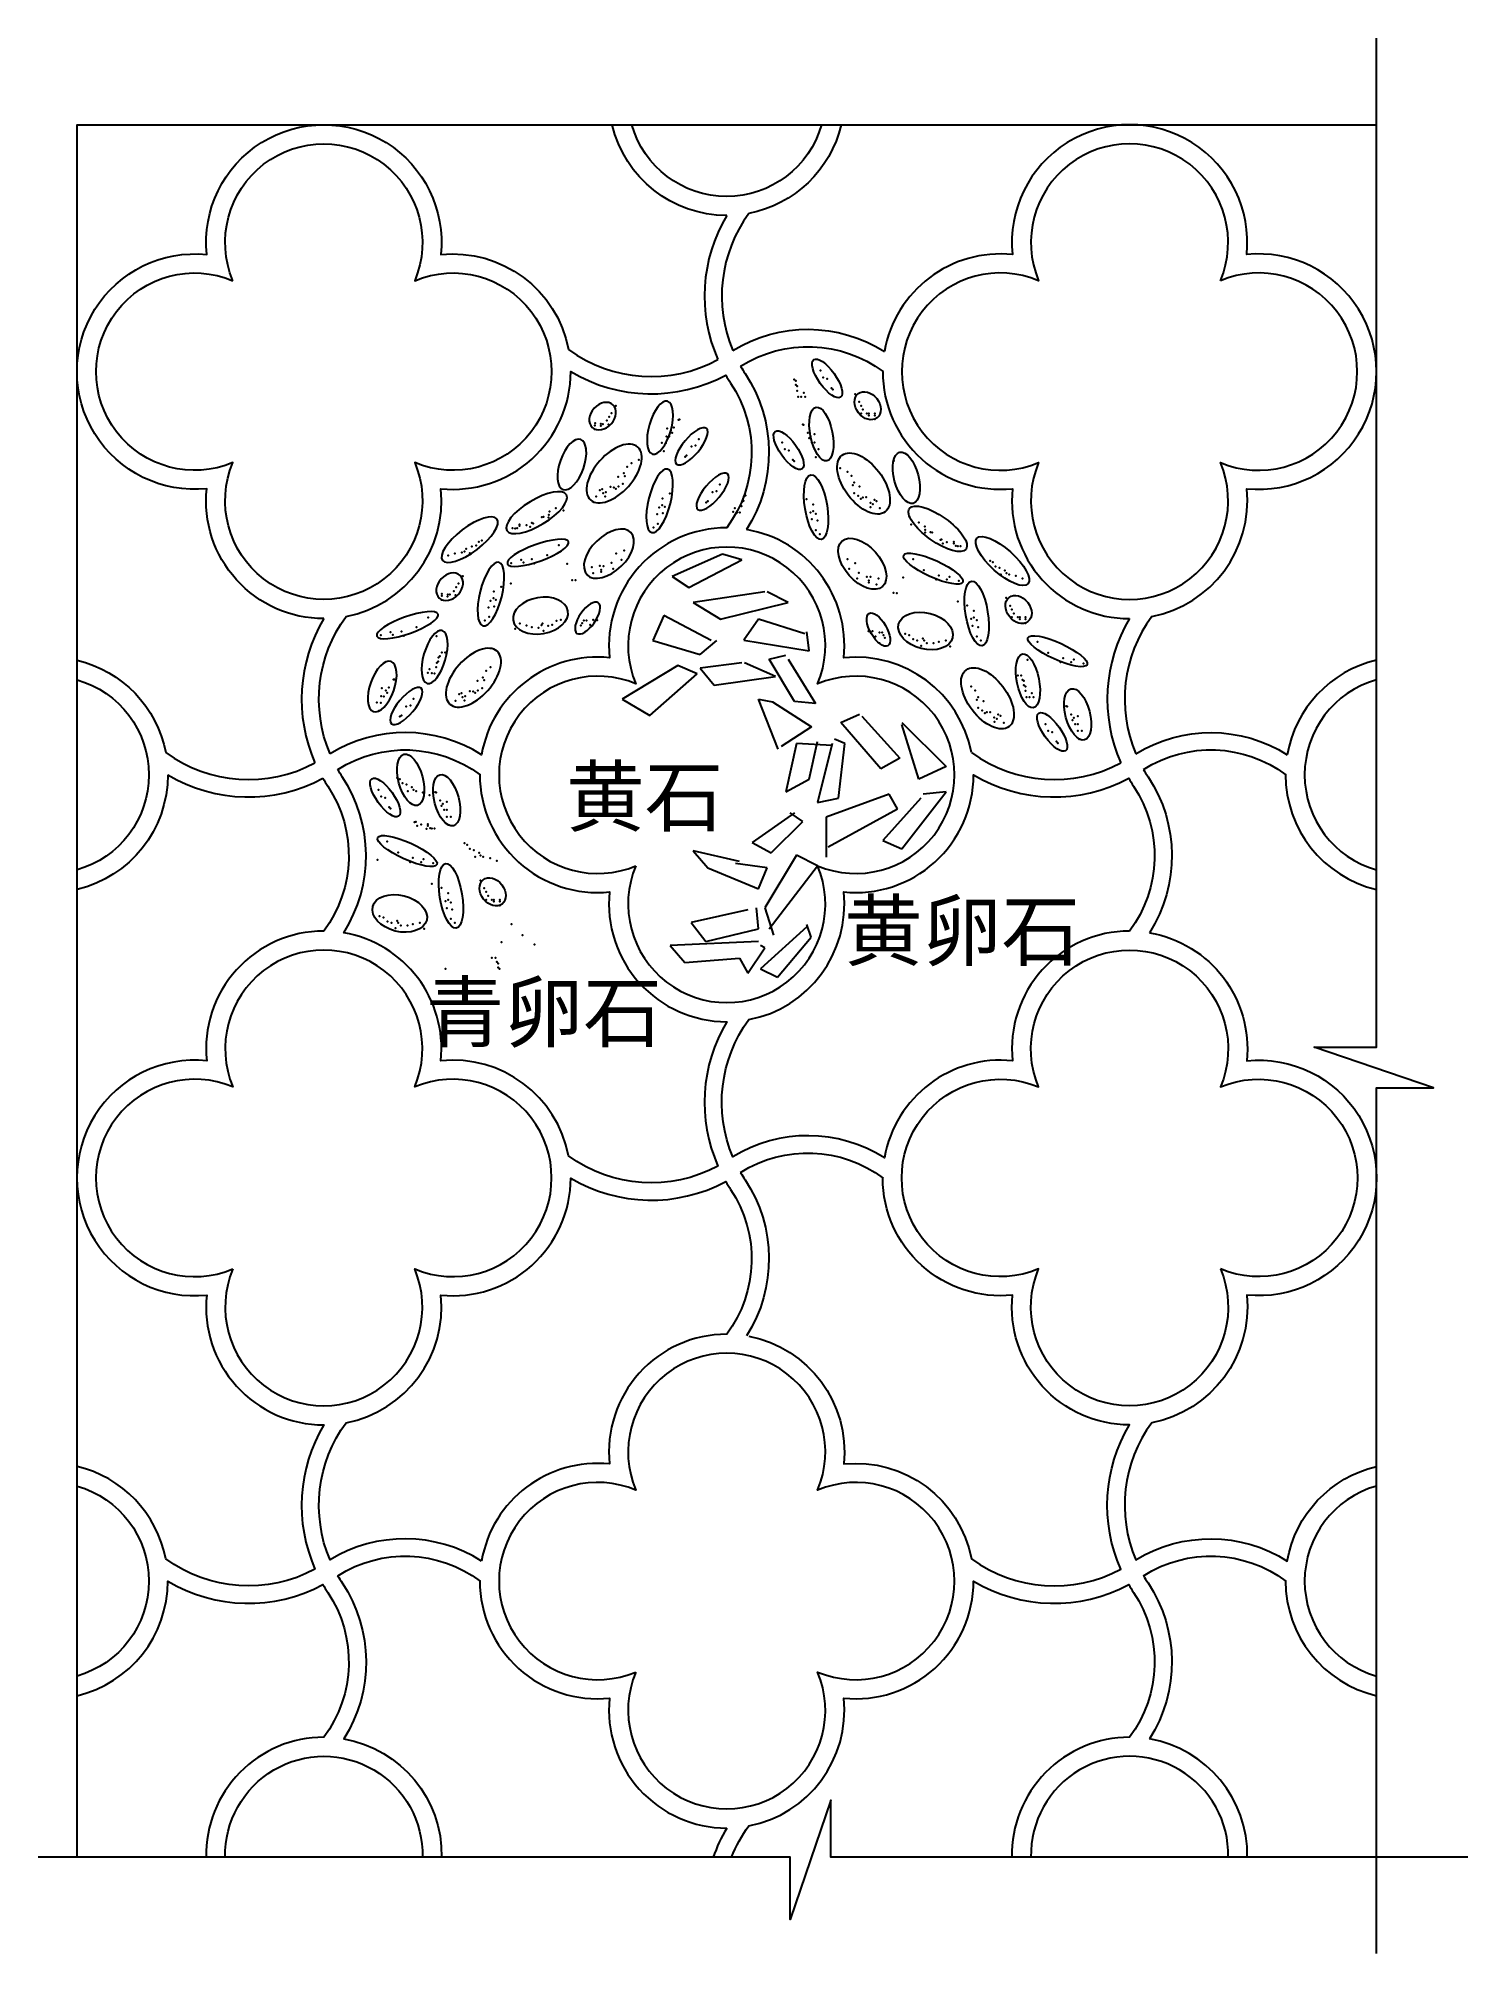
# Model space of a CAD drawing. Extents: x 2450 to 3440, y 294 to 1621.
import ezdxf

# ---------------------------------------------------------------- set-up
doc = ezdxf.new("R2010")
doc.units = 0
doc.header["$LTSCALE"] = 10
doc.header["$MEASUREMENT"] = 0
for name, color, linetype in [('3', 3, 'CONTINUOUS'), ('4', 4, 'CONTINUOUS'), ('7', 7, 'CONTINUOUS'), ('BH', 3, 'CONTINUOUS'), ('TEXT', 3, 'CONTINUOUS')]:
    doc.layers.add(name, color=color, linetype=linetype)
doc.styles.add('HZ', font='')
doc.styles.get('HZ').set_extended_font_data('仿宋_GB2312')

msp = doc.modelspace()

# ---------------------------------------------------------------- linework, layer by layer
at = {"layer": '3'}
for points in [[(3376.9, 293.9), (3376.9, 893.7), (3416.5, 893.7), (3333.8, 921.8), (3376.9, 921.8), (3376.9, 1620.7)], [(3440.1, 360.7), (2998.8, 360.7), (2998.8, 400.3), (2970.7, 317.6), (2970.7, 360.7), (2449.7, 360.7)]]:
    msp.add_lwpolyline(points, dxfattribs=at)
at = {"layer": '4'}
msp.add_lwpolyline([(2476.5, 360.7), (2476.5, 1560.8), (3376.9, 1560.8)], dxfattribs=at)
at = {"layer": '7'}
for points in [[(2647.5, 1218.7, -0.444658), (2566.4, 1308.7, -1.108487), (2566.4, 1470.9, -1.108487), (2728.6, 1470.9, -0.389136), (2817.1, 1405.1)], [(2926.7, 1498, -0.347882), (2847.3, 1560.8, -0.347882)], [(2992.4, 1560.8, -0.754956), (2860.9, 1560.8, -0.754956)], [(3006, 1560.8, -0.295681), (2942, 1499.4)], [(3221.2, 1220.2, 0.389136), (3287, 1308.7, 1.108487), (3287, 1470.9, 1.108487), (3124.7, 1470.9, 0.39435), (3036, 1403.7)], [(2942, 1499.4, 0.263616), (2930.9, 1404.4, 0.263616)], [(2926.7, 1498, 0.24301), (2920.6, 1398.1, 0.24301)], [(2930.9, 1404.4, -0.286465), (3036, 1403.7)], [(2936.3, 1393.5, -0.311481), (3035, 1389.8)], [(2817.1, 1405.1, 0.289416), (2920.6, 1398.1, 0.289416)], [(2936.3, 1393.6, 0.01542), (2939.4, 1388.5, -0.296344), (2940.4, 1280.4)], [(3034.8, 1389.9, 0.445255), (3124.7, 1308.7, 0.444658), (3205.8, 1218.7, 0.444658)], [(3096.3, 1125.9, 0.389136), (3007.8, 1191.6, 0.3948), (2940.4, 1280.4)], [(2647.5, 1218.7, 0.24301), (2641.4, 1118.8, 0.24301)], [(3205.8, 1218.7, 0.24301), (3199.7, 1118.8, 0.24301)], [(3221.2, 1220.2, 0.263616), (3210.1, 1125.1, 0.263616)], [(2476.5, 1189.9, -0.296055), (2538, 1125.9, -0.296055)], [(3376.9, 1189.9, 0.300979), (3315.1, 1124.4, 0.300979)], [(2476.5, 1176.3, -0.75626), (2476.5, 1044.7, -0.75626)], [(3376.9, 1176.3, 0.75626), (3376.9, 1044.7, 0.75626)], [(3210.1, 1125.1, -0.286465), (3315.1, 1124.4)], [(2538, 1125.9, 0.289416), (2641.4, 1118.8, 0.289416)], [(2657.2, 1114.2, -0.311481), (2755.8, 1110.5)], [(3096.3, 1125.9, 0.289416), (3199.7, 1118.8, 0.289416)], [(3215.5, 1114.2, -0.311481), (3314.2, 1110.5)], [(2539.4, 1110.5, -0.348267), (2476.5, 1031.1)], [(2539.4, 1110.5, 0.263422), (2646.9, 1108.1, 0.263422)], [(2646.9, 1108.1, 0.014845), (2650.3, 1102.6, -0.31645), (2647.5, 1002.3)], [(2755.6, 1110.7, 0.445255), (2845.5, 1029.4, 0.444658), (2926.7, 939.5, 0.24301), (2920.6, 839.5, -0.289416), (2817.1, 846.6, 0.389136), (2728.6, 912.4, 0.3948), (2661.3, 1001.1, 0.296344), (2660.3, 1109.2, -0.01542), (2657.1, 1114.3)], [(3215.4, 1114.3, 0.01542), (3218.6, 1109.2, -0.296344), (3219.6, 1001.1)], [(3313.9, 1110.7, 0.348826), (3376.9, 1031.1)], [(2647.5, 1002.3, 0.444658), (2566.4, 912.4, 1.108487), (2566.4, 750.1, 0.444658), (2647.5, 660.2, 0.24301), (2641.4, 560.3, -0.289416), (2538, 567.3, 0.296055), (2476.5, 631.4)], [(3219.6, 1001.1, -0.3948), (3287, 912.4, -1.108487), (3287, 750.1, -0.389136), (3221.2, 661.7, 0.263616), (3210.1, 566.6, -0.286465), (3315.1, 565.9, -0.300979), (3376.9, 631.4)], [(2936.3, 835, -0.311481), (3035, 831.2)], [(2936.3, 835, 0.01542), (2939.4, 830, -0.296344), (2940.4, 721.9)], [(2942, 721.6, -0.389136), (3007.8, 633.1, -0.389136), (3096.3, 567.3, 0.289416), (3199.7, 560.3, -0.24301), (3205.8, 660.2, -0.444658), (3124.7, 750.1, -0.444062), (3034.8, 831.1)], [(2476.5, 617.8, -0.75626), (2476.5, 486.2, -0.75626)], [(3376.9, 617.8, 0.75626), (3376.9, 486.2, 0.75626)], [(2657.2, 555.7, -0.311481), (2755.8, 552)], [(3215.5, 555.7, -0.311481), (3314.2, 552)], [(2476.5, 472.6, 0.348267), (2539.4, 552, 0.263422), (2646.9, 549.6, 0.014845), (2650.3, 544.1, -0.31645), (2647.5, 443.8, 0.419794), (2566, 360.7)], [(2657.1, 555.8, 0.01542), (2660.3, 550.7, -0.296344), (2661.3, 442.6, -0.37078), (2729.1, 360.7)], [(2755.6, 552.1, 0.445255), (2845.5, 470.9, 0.444658), (2926.7, 380.9, 0.444658)], [(2930, 360.7, -0.064141), (2942, 382.4, 0.389136), (3007.8, 470.9, 0.444658), (3097.7, 552, 0.263422), (3205.2, 549.6, 0.014845), (3208.6, 544.1, -0.31645), (3205.8, 443.8, 0.419794), (3124.3, 360.7)], [(3215.4, 555.8, 0.01542), (3218.6, 550.7, -0.296344), (3219.6, 442.6)], [(3313.9, 552.1, 0.348826), (3376.9, 472.6)], [(3287.4, 360.7, 0.37078), (3219.6, 442.6, 0.37078)], [(2579.2, 360.7, -1.02295), (2715.9, 360.7, -1.02295)], [(3274.2, 360.7, 1.02295), (3137.5, 360.7, 1.02295)], [(2926.7, 380.9, 0.051369), (2917.3, 360.7, 0.051369)]]:
    msp.add_lwpolyline(points, format="xyb", dxfattribs=at)
for points in [[(2584.5, 1452.8, -1.504775), (2710.5, 1452.8, -1.504775), (2710.5, 1326.8, -1.504775), (2584.5, 1326.8, -1.504775)], [(3268.8, 1452.8, 1.504775), (3142.8, 1452.8, 1.504775), (3142.8, 1326.8, 1.504775), (3268.8, 1326.8, 1.504775)], [(2651.8, 1125.1, -0.263616), (2662.9, 1220.2, 0.389136), (2728.6, 1308.7, 0.444658), (2818.6, 1389.8, 0.263422), (2926, 1387.4, 0.014845), (2929.4, 1381.9, -0.31645), (2926.7, 1281.6, 0.444658), (2845.5, 1191.6, 0.39435), (2756.8, 1124.4, 0.286465)], [(2863.7, 1047.5, 1.504775), (2989.7, 1047.5, 1.504775), (2989.7, 1173.5, 1.504775), (2863.7, 1173.5, 1.504775)], [(3205.8, 1002.3, 0.444658), (3124.7, 912.4, 0.39435), (3036, 845.1, 0.286465), (2930.9, 845.8, -0.263616), (2942, 940.9, 0.389136), (3007.8, 1029.4, 0.444658), (3097.7, 1110.5, 0.263422), (3205.2, 1108.1, 0.014845), (3208.6, 1102.6, -0.31645)], [(2584.5, 768.2, 1.504775), (2710.5, 768.2, 1.504775), (2710.5, 894.3, 1.504775), (2584.5, 894.3, 1.504775)], [(3268.8, 768.2, -1.504775), (3142.8, 768.2, -1.504775), (3142.8, 894.3, -1.504775), (3268.8, 894.3, -1.504775)], [(2756.8, 565.9, 0.286465), (2651.8, 566.6, -0.263616), (2662.9, 661.7, 0.389136), (2728.6, 750.1, 0.444658), (2818.6, 831.2, 0.263422), (2926, 828.8, 0.014845), (2929.4, 823.3, -0.31645), (2926.7, 723, 0.444658), (2845.5, 633.1, 0.39435)], [(2863.7, 489, 1.504775), (2989.7, 489, 1.504775), (2989.7, 615, 1.504775), (2863.7, 615, 1.504775)]]:
    msp.add_lwpolyline(points, format="xyb", close=True, dxfattribs=at)
at = {"layer": 'BH'}
for p, q in [((2923.7, 1263.4), (2888.9, 1247.9)), ((2937.2, 1259.5), (2923.7, 1263.4)), ((2888.9, 1247.9), (2900.5, 1240.2)), ((2900.5, 1240.2), (2937.2, 1259.5)), ((2953.1, 1237.2), (2903.4, 1229.9)), ((2969.2, 1229.9), (2954.6, 1237.2)), ((2883.1, 1220.9), (2875.4, 1203.5)), ((2916, 1203.5), (2883.1, 1220.9)), ((2903.4, 1229.9), (2922.4, 1218.3)), ((2922.4, 1218.3), (2969.2, 1229.9)), ((2948.7, 1218.3), (2938.5, 1203.7)), ((2980.9, 1208.1), (2948.7, 1218.3)), ((2983.8, 1196.4), (2982.3, 1209.5)), ((2875.4, 1203.5), (2908.2, 1193.9)), ((2908.2, 1193.9), (2919.8, 1203.5)), ((2938.5, 1203.7), (2983.8, 1196.4)), ((2892.8, 1186.2), (2854.2, 1163)), ((2906.3, 1180.4), (2892.8, 1186.2)), ((2937.2, 1188.1), (2908.2, 1184.3)), ((2908.2, 1184.3), (2917.9, 1172.7)), ((2960.4, 1178.5), (2939.1, 1188.1)), ((2956, 1190.6), (2967.7, 1193.5)), ((2973.6, 1161.4), (2956, 1190.6)), ((2969.2, 1190.6), (2988.2, 1159.9)), ((2873.5, 1151.5), (2906.3, 1180.4)), ((2917.9, 1172.7), (2960.4, 1178.5)), ((2854.2, 1163), (2873.5, 1151.5)), ((2948.8, 1163), (2958.5, 1161.1)), ((2962.3, 1128.3), (2948.8, 1163)), ((2958.5, 1161.1), (2985.5, 1143.7)), ((2988.2, 1159.9), (2973.6, 1161.4)), ((2985.5, 1143.7), (2964.3, 1130.2)), ((3005.7, 1146.8), (3018.8, 1152.6)), ((3033.4, 1114.7), (3005.7, 1146.8)), ((3020.3, 1151.2), (3046.6, 1122)), ((3048, 1146.8), (3078.7, 1116.2)), ((3059.7, 1107.4), (3048, 1145.3)), ((2975, 1132.2), (2967.7, 1098.7)), ((2999.8, 1130.8), (2975, 1132.2)), ((2983.8, 1107.4), (2989.6, 1133.7)), ((2999.8, 1132.2), (2989.6, 1091.4)), ((3008.6, 1132.2), (3001.3, 1135.1)), ((3004.2, 1094.3), (3008.6, 1132.2)), ((3046.6, 1122), (3033.4, 1114.7)), ((3078.7, 1116.2), (3059.7, 1107.4)), ((2967.7, 1098.7), (2983.8, 1107.4)), ((2989.6, 1091.4), (3004.2, 1094.3)), ((3039.3, 1097.2), (2995.5, 1081.2)), ((3061.2, 1094.3), (3034.9, 1065.1)), ((3045.1, 1087), (3039.3, 1097.2)), ((3048, 1059.3), (3078.7, 1098.7)), ((3078.7, 1098.7), (3062.7, 1097.2)), ((2973.6, 1084.1), (2944.3, 1063.7)), ((2957.5, 1056.4), (2979.4, 1078.2)), ((2979.4, 1078.2), (2970.6, 1084.1)), ((2995.5, 1081.2), (2995.5, 1053.4)), ((2996.9, 1060.7), (3045.1, 1087)), ((2944.3, 1063.7), (2957.5, 1056.4)), ((3034.9, 1065.1), (3048, 1059.3)), ((2903.4, 1057.8), (2913.7, 1046.1)), ((2935.6, 1050.5), (2903.4, 1057.8)), ((2954.6, 1046.1), (2932.7, 1049.1)), ((2975, 1054.9), (2953.1, 1018.4)), ((2989.7, 1047.5), (2975, 1054.9)), ((2913.7, 1046.1), (2948.7, 1031.6)), ((2948.7, 1031.6), (2954.6, 1046.1)), ((2956, 1003.8), (2989.7, 1047.5)), ((2941.4, 1017), (2902, 1008.2)), ((2948.7, 1003.8), (2947.3, 1018.4)), ((2953.1, 1018.4), (2959, 999.5)), ((2902, 1008.2), (2912.2, 995.1)), ((2912.2, 995.1), (2948.7, 1003.8)), ((2982.3, 1005.3), (2950.2, 976.1)), ((2961.9, 970.3), (2985.2, 998)), ((2985.2, 998), (2982.3, 1006.8)), ((2948.7, 995.1), (2887.4, 992.2)), ((2887.4, 992.2), (2897.6, 980.5)), ((2897.6, 980.5), (2935.6, 983.4)), ((2935.6, 983.4), (2941.4, 973.2)), ((2941.4, 973.2), (2953.1, 990.7)), ((2953.1, 990.7), (2950.2, 992.2)), ((2950.2, 976.1), (2961.9, 970.3))]:
    msp.add_line(p, q, dxfattribs=at)
for centre, major_axis, ratio in [((2996.3, 1385.1), (-9.3, 13), 0.367498), ((3024.3, 1366.2), (-6.53, 8.39), 0.754743), ((2992.3, 1346.5), (-3.7, 18.6), 0.404761), ((2969.6, 1335.4), (-9.3, 13), 0.367498), ((3021.5, 1312.3), (-14.9, 19.6), 0.542196), ((3051.2, 1316.2), (-4.7, 17.7), 0.460876), ((2988.6, 1295.9), (-3.7, 22.4), 0.338931), ((3072.9, 1280.9), (-19.6, 14), 0.367349), ((3020.6, 1256.7), (-14, 15.8), 0.574991), ((3117.7, 1258.6), (-17.7, 15.8), 0.35494), ((3069.8, 1253.3), (-20.5, 9.3), 0.261473), ((3099.9, 1222.2), (-3.7, 22.4), 0.338931), ((3128.9, 1225), (-6.53, 8.39), 0.754743), ((3031.8, 1211.1), (-6.5, 11.2), 0.437723), ((3064.5, 1210.1), (-18.7, 4.7), 0.652279), ((3155.9, 1196.1), (-20.5, 9.3), 0.261473), ((3135.4, 1175.6), (-3.7, 18.6), 0.404761), ((3107.4, 1163.5), (-14.9, 19.6), 0.542196), ((3169.9, 1152.4), (-4.7, 17.7), 0.460876), ((3152.2, 1140.2), (-9.3, 13), 0.367498), ((2707.7, 1107), (-4.7, 17.7), 0.460876), ((2690, 1094.8), (-9.3, 13), 0.367498), ((2732.6, 1092.9), (-4.7, 17.7), 0.460876), ((2705.4, 1057.7), (-20.5, 9.3), 0.261473), ((2735.6, 1026.7), (-3.7, 22.4), 0.338931), ((2764.5, 1029.4), (-6.53, 8.39), 0.754743), ((2700.1, 1014.5), (-18.7, 4.7), 0.652279)]:
    msp.add_ellipse(centre, major_axis=major_axis, ratio=ratio, dxfattribs=at)
at = {"layer": 'BH', "extrusion": (0, 0, -1)}
for centre, major_axis, ratio in [((2840.7, 1359), (7.18, 7.84), 0.754743), ((2880.5, 1351), (5.2, 18.3), 0.404761), ((2819.4, 1325.5), (6.1, 17.3), 0.460876), ((2848.7, 1319.2), (16.4, 18.3), 0.542196), ((2902.3, 1338.1), (10.3, 12.3), 0.367498), ((2880.2, 1300.3), (5.5, 22), 0.338931), ((2916.9, 1306.6), (10.3, 12.3), 0.367498), ((2795, 1292.1), (20.6, 12.4), 0.367349), ((2748.6, 1273.4), (18.9, 14.4), 0.35494), ((2795.9, 1264.3), (21.2, 7.6), 0.261473), ((2845.1, 1263.7), (15.2, 14.7), 0.574991), ((2734.7, 1240.8), (7.18, 7.84), 0.754743), ((2763.3, 1235.7), (5.5, 22), 0.338931), ((2797.7, 1220.8), (19, 3.2), 0.652279), ((2705.5, 1214.2), (21.2, 7.6), 0.261473), ((2830.3, 1219.1), (7.4, 10.6), 0.437723), ((2724.3, 1192.1), (5.2, 18.3), 0.404761), ((2751.2, 1177.8), (16.4, 18.3), 0.542196), ((2688, 1171.7), (6.1, 17.3), 0.460876), ((2704.7, 1158.2), (10.3, 12.3), 0.367498)]:
    msp.add_ellipse(centre, major_axis=major_axis, ratio=ratio, dxfattribs=at)
at = {"layer": 'BH'}
for p in [(2973.5, 1384.4), (2974.5, 1383.5), (2974.5, 1380.7), (2991.7, 1390.5), (2993.6, 1385.8), (2996.4, 1384.9), (2975.4, 1379.7), (2975.6, 1376.6), (2976.3, 1372.3), (2978.2, 1372.3), (2980.1, 1375.1), (2981, 1372.3), (2999.2, 1378.3), (3000.1, 1377.4), (3015.8, 1374.2), (3018.5, 1368.8), (2835.5, 1354), (2839.5, 1353.6), (2840.8, 1353.5), (2843.7, 1356), (2845.2, 1358.6), (2846.8, 1361.1), (2849.9, 1366.2), (2893.3, 1356.4), (2894, 1356.6), (3019.8, 1366.1), (3019.8, 1360.8), (3021.1, 1363.5), (3023.8, 1360.8), (3025.2, 1360.8), (3025.2, 1359.4), (3029.2, 1360.8), (3029.2, 1359.4), (3029.2, 1356.8), (2835.1, 1350), (2835.3, 1352.6), (2839.4, 1352.3), (2844.8, 1353.2), (2881.7, 1340.5), (2884.5, 1340.3), (2884.9, 1344.9), (2885.4, 1350.5), (2886.8, 1344.8), (2888, 1349), (2888.9, 1347.4), (2890.1, 1351.1), (2907.3, 1343.1), (2965, 1340.8), (2979.4, 1353.2), (2980, 1353), (2982.8, 1347.4), (2983.7, 1343.6), (2984.7, 1345.1), (2985.6, 1340.8), (2987.5, 1346.4), (2987.5, 1340.8), (2829.1, 1336.7), (2865.7, 1328.6), (2883.2, 1334.8), (2897.9, 1330.8), (2898.9, 1331.6), (2902.2, 1337.9), (2905, 1338.6), (2966.9, 1336.1), (2969.7, 1335.2), (2972.5, 1328.7), (2973.5, 1327.7), (2987.5, 1336.1), (2988.4, 1330.5), (2990.3, 1336.1), (3042.5, 1328.1), (2851.4, 1316.9), (2855.3, 1319.4), (2856.1, 1317.5), (2857.6, 1323.9), (2860.6, 1326.5), (3005.4, 1323), (3010.3, 1320.5), (3013.1, 1317.7), (2836.2, 1303.2), (2838.8, 1307.7), (2840.4, 1308.4), (2841.1, 1305.6), (2842.5, 1303.4), (2843, 1306.4), (2846.1, 1309.9), (2848.4, 1309.6), (2849.8, 1308.6), (2851.8, 1310.3), (2854.7, 1312), (2882.3, 1302), (2887.3, 1305.3), (2916.8, 1306.3), (2919.7, 1307), (2921.9, 1311.6), (2938.3, 1300.4), (2938.6, 1303.2), (2939.6, 1304.1), (2982, 1301.5), (3014, 1311.2), (3014.9, 1313), (3014.9, 1305.6), (3017.8, 1303.7), (3018.7, 1310.2), (3019.6, 1301.8), (3021, 1302.7), (3023.4, 1302.8), (3029, 1300.9), (2798.6, 1289.1), (2799.7, 1289.3), (2803.3, 1288.7), (2803.5, 1290.6), (2804, 1293), (2808.2, 1295.3), (2813.5, 1293.6), (2878.6, 1291), (2879.9, 1295.6), (2881.9, 1297.3), (2882.4, 1291.7), (2883.7, 1296.2), (2912.5, 1299.2), (2913.5, 1300), (2931.1, 1292.6), (2932.3, 1295.3), (2933.9, 1292.3), (2935.8, 1292.2), (2936.9, 1296.5), (2937.3, 1299.6), (2984.8, 1292.2), (2985.7, 1287.5), (2986.6, 1297.8), (2986.6, 1293.1), (2988.5, 1291.3), (3026.2, 1299), (3026.4, 1296), (3028, 1298.1), (3030.4, 1300), (3032.7, 1295.3), (2778.3, 1281.4), (2780.2, 1281.2), (2781.6, 1281.4), (2783.1, 1283.9), (2783.1, 1282.9), (2787.9, 1283.4), (2790.6, 1282.3), (2791.7, 1285), (2792.6, 1284.5), (2876, 1281.9), (2879, 1284.4), (2988.5, 1280), (2989.5, 1286.6), (2991.3, 1277.2), (3054.6, 1283.9), (3059.9, 1285.3), (3064, 1282.6), (3064.3, 1280.1), (3064.3, 1278.3), (3068, 1278.6), (3069, 1278.3), (2733.6, 1262.5), (2738.4, 1263.9), (2743.2, 1264.5), (2745.1, 1265.3), (2746.2, 1267.1), (2748.8, 1264.1), (2750.1, 1268.6), (2753, 1269.3), (2755, 1272), (2757, 1272.8), (2802.2, 1262.7), (2810.3, 1269.6), (2850.1, 1263.8), (2855.7, 1266), (3074.7, 1273.2), (3075.6, 1273.6), (3076.5, 1270.8), (3079.3, 1271.7), (3084, 1270.8), (3084.1, 1271.9), (3085.4, 1269.2), (3086.8, 1268.9), (3088.7, 1268.9), (2743.9, 1248.1), (2777.4, 1257.2), (2784.2, 1259.5), (2785.9, 1257.5), (2791.7, 1259.8), (2793.3, 1256.9), (2816.2, 1256.6), (2833.2, 1254.4), (2834.2, 1250.2), (2838.7, 1255.3), (2839.7, 1251.2), (2839.8, 1252.5), (2841.4, 1255.1), (2846.9, 1257.3), (2847.9, 1253.2), (2853.8, 1259.4), (3010.3, 1259.8), (3011.6, 1253.1), (3015.7, 1257.1), (3018.3, 1250.4), (3023.7, 1247.7), (3026.4, 1247.7), (3048.9, 1247.3), (3055.8, 1259.8), (3063.3, 1252.3), (3073.6, 1248.5), (3081.1, 1247.6), (3109.2, 1258.7), (3111.1, 1257.7), (3113, 1254.9), (3115.8, 1254), (3116.7, 1249.3), (3119.5, 1252.1), (3120.5, 1250.3), (3122.3, 1249.3), (3127, 1248.4), (2729.3, 1234.5), (2729.4, 1235.8), (2733.3, 1234.1), (2733.5, 1235.5), (2734.8, 1235.4), (2737.7, 1237.8), (2738.8, 1235), (2739.2, 1240.4), (2740.8, 1243), (2765.4, 1237.4), (2770.4, 1240.8), (2777.1, 1243), (2819.6, 1245.4), (2822, 1245.4), (3017, 1246.4), (3025.1, 1245.1), (3025.1, 1243.7), (3030.4, 1242.4), (3031.8, 1246.4), (3042.2, 1236.6), (3044.6, 1236.4), (3071.7, 1245.7), (3079.2, 1245.7), (3087.6, 1244.8), (3131.7, 1246.5), (2729.1, 1231.8), (2761.7, 1226.5), (2763, 1231), (2765, 1232.8), (2765.5, 1227.1), (2766.8, 1231.7), (3086.8, 1230.6), (3093.3, 1227.8), (3098, 1224.1), (3120.3, 1233), (3123, 1227.6), (3124.3, 1225), (3125.7, 1222.3), (2693.7, 1209.4), (2695.4, 1207.4), (2701.3, 1209.8), (2711.8, 1212.7), (2719.9, 1219.5), (2759.1, 1217.3), (2762.1, 1219.9), (2780, 1211.6), (2783.3, 1215.4), (2787.9, 1214), (2791.6, 1212.8), (2796.3, 1212.4), (2798.3, 1214.2), (2799.1, 1215.4), (2799.8, 1210.3), (2802.9, 1213.8), (2805.8, 1214.5), (2808.8, 1217.1), (2811.7, 1217.8), (2825.5, 1213.9), (2826.5, 1215.6), (2827.6, 1217.4), (2828.9, 1209.8), (2829.5, 1217.3), (2832.1, 1214.3), (2834.2, 1217.8), (2837, 1217.6), (3025, 1210.1), (3027.8, 1210.1), (3032.5, 1209.1), (3034.4, 1209.1), (3050.3, 1208.2), (3096.1, 1218.5), (3097.1, 1213.8), (3098, 1219.4), (3099.9, 1217.6), (3100.8, 1212.9), (3124.3, 1219.6), (3128.4, 1219.6), (3129.7, 1219.6), (3129.7, 1218.3), (3133.7, 1219.6), (3133.7, 1218.3), (3133.7, 1215.6), (2687, 1207.2), (2702.9, 1206.8), (2725.7, 1206.5), (2729.2, 1195.3), (2731.6, 1195.3), (3029.7, 1206.3), (3032.5, 1201.7), (3035.3, 1207.3), (3036.3, 1205.4), (3053.1, 1207.3), (3055.9, 1204.5), (3058.7, 1203.5), (3061.5, 1199.8), (3062.6, 1204.9), (3063.4, 1203.5), (3065.3, 1201.7), (3069.9, 1201.7), (3073.7, 1202.6), (3078.4, 1203.5), (3081.4, 1199.5), (3099.9, 1206.3), (3102.7, 1203.5), (3142, 1202.6), (3149.5, 1195.1), (2719.6, 1181.1), (2720.8, 1183.8), (2722.4, 1180.9), (2725.4, 1185), (2725.8, 1188.1), (2726.8, 1189), (2727, 1191.8), (2728, 1192.6), (2760.1, 1182.5), (2763.1, 1185.1), (3135.1, 1190.1), (3157.9, 1188.6), (3159.7, 1191.4), (3165.4, 1188.6), (3167.2, 1190.5), (3173.8, 1187.7), (2687.8, 1170.5), (2690.4, 1169), (2692.5, 1171.1), (2695.8, 1176.5), (2696.4, 1176.6), (2724.3, 1180.7), (2748.6, 1168.5), (2750.9, 1168.2), (2753.9, 1175.5), (2754.3, 1168.9), (2757.2, 1170.6), (2757.8, 1178), (2758.6, 1176.1), (3096.1, 1171.8), (3098.9, 1169), (3128.4, 1179.4), (3130.7, 1179.2), (3131.7, 1176.4), (3132.6, 1175.5), (3132.6, 1172.7), (3133.6, 1171.8), (3133.7, 1168.7), (2684.2, 1160.5), (2685.6, 1154.8), (2687, 1160.3), (2687.3, 1164.9), (2689.2, 1164.8), (2691.3, 1167.4), (2704.6, 1157.9), (2707.5, 1158.6), (2709.7, 1163.2), (2738.7, 1161.8), (2741.4, 1166.3), (2742.9, 1167.1), (2743.6, 1164.2), (2745.1, 1162), (2745.5, 1165), (2752.3, 1167.2), (3099.9, 1162.4), (3100.8, 1164.3), (3100.8, 1156.8), (3103.6, 1155), (3104.6, 1161.5), (3134.5, 1164.3), (3136.4, 1164.3), (3138.2, 1167.1), (3139.2, 1164.3), (3161.9, 1158), (3162.6, 1157.8), (2700.3, 1150.8), (2701.3, 1151.6), (3105.5, 1153.1), (3106.9, 1153.9), (3109.2, 1154), (3112, 1150.3), (3112.3, 1147.2), (3113.9, 1149.4), (3114.8, 1152.2), (3116.3, 1151.3), (3118.6, 1146.5), (3147.6, 1145.6), (3165.4, 1152.2), (3166.3, 1148.4), (3167.3, 1149.9), (3168.2, 1145.6), (3170, 1151.2), (3170, 1145.6), (3149.5, 1140.9), (3152.3, 1140), (3155.1, 1133.5), (3156, 1132.5), (3170, 1140.9), (3171, 1135.3), (3172.8, 1140.9), (2698.3, 1108.5), (2700.2, 1107.5), (2702.1, 1104.7), (2704.9, 1103.8), (2708.6, 1101.9), (2685.4, 1100.2), (2687.3, 1095.5), (2690.1, 1094.6), (2692.9, 1088.1), (2705.8, 1099.1), (2709.6, 1100.1), (2711.4, 1099.1), (2716.1, 1098.2), (2720.8, 1096.3), (2724.6, 1098.5), (2725.3, 1098.3), (2728.1, 1092.7), (2729, 1089), (2730, 1090.5), (2732.8, 1091.8), (2693.8, 1087.1), (2710.4, 1077.6), (2711.2, 1078), (2712.2, 1075.2), (2715, 1076.2), (2719.6, 1075.2), (2719.7, 1076.3), (2730.9, 1086.2), (2732.8, 1086.2), (2732.8, 1081.5), (2733.7, 1075.9), (2735.6, 1081.5), (2691.5, 1064.2), (2718.7, 1073.1), (2721.1, 1073.6), (2722.4, 1073.3), (2724.3, 1073.3), (2744.9, 1063.1), (2746.8, 1062.1), (2684.6, 1051.7), (2699, 1056.7), (2707.4, 1050.1), (2709.3, 1053), (2714.9, 1050.1), (2716.7, 1052), (2723.3, 1049.2), (2748.6, 1059.3), (2751.4, 1058.4), (2752.4, 1053.7), (2755.2, 1056.5), (2756.1, 1054.7), (2758, 1053.7), (2762.7, 1052.8), (2767.3, 1050.9), (2722.4, 1035), (2756, 1037.4), (2729, 1032.2), (2731.8, 1022.9), (2733.7, 1028.5), (2733.7, 1023.8), (2735.5, 1022), (2758.7, 1032.1), (2760, 1029.4), (2760, 1024), (2761.3, 1026.7), (2764, 1024), (2765.4, 1024), (2765.4, 1022.7), (2769.4, 1024), (2769.4, 1022.7), (2686, 1012.6), (2688.8, 1011.7), (2691.6, 1008.9), (2698.3, 1009.3), (2732.7, 1018.2), (2735.5, 1010.8), (2736.5, 1017.3), (2769.4, 1020), (2694.4, 1008), (2697.2, 1004.2), (2699.1, 1008), (2700.9, 1006.1), (2705.6, 1006.1), (2709.3, 1007), (2714, 1008), (2717.1, 1003.9), (2738.3, 1008), (2777.6, 1007), (2785.1, 999.5), (2764, 983.8), (2766.4, 983.7), (2770.7, 994.5), (2793.5, 993), (2731.8, 976.2), (2767.3, 980.9), (2768.3, 979.9), (2768.3, 977.1), (2769.2, 976.2)]:
    msp.add_point(p, dxfattribs=at)

# ---------------------------------------------------------------- texts
at = {"layer": 'TEXT', "style": 'HZ'}
for s, p in [('黄石', (2815.3, 1075.5)), ('黄卵石', (3007.9, 982.5)), ('青卵石', (2718.1, 926.1))]:
    msp.add_text(s, height=40, dxfattribs=at).set_placement(p)

doc.saveas('drawing.dxf')
